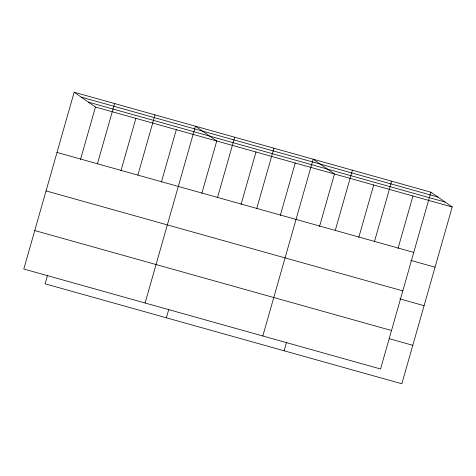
<?xml version="1.0" encoding="UTF-8"?>
<svg xmlns="http://www.w3.org/2000/svg" width="476" height="476" viewBox="0 0 476 476"><rect width="100%" height="100%" fill="white"/><g stroke="black" fill="none" stroke-linecap="round" stroke-linejoin="round"><path stroke-width="0.71" d="M74.161 92.225L23.8 269.017L380.55 368.977L430.905 192.191L74.161 92.225L95.45 107.023L452.2 206.983L401.839 383.775L45.095 283.809L47.529 275.259M80.521 159.442L95.45 107.023M97.437 163.774L114.591 103.554M120.952 170.771L135.886 118.351M137.867 175.103L155.021 114.883M161.382 182.106L176.316 129.68M145.097 303.004L195.452 126.211L216.747 141.009L201.812 193.435M166.386 317.795L168.819 309.251M217.544 197.427L234.698 137.213M241.058 204.43L255.987 152.005M256.784 208.423L273.938 148.209M280.299 215.426L295.233 163M262.823 335.991L313.178 159.204L334.473 173.996L319.539 226.421M284.113 350.788L286.546 342.238M335.271 230.414L352.424 170.2M358.785 237.417L373.714 184.991M374.511 241.409L391.665 181.195M398.025 248.412L412.96 195.987M81.188 97.11L437.932 197.07M88.423 102.138L445.173 202.104M57.007 152.445L413.757 252.405M410.788 260.402L435.046 267.203M46.047 190.912L402.797 290.878M399.828 298.874L424.086 305.669M34.76 230.545L391.504 330.511M389.255 338.71L412.799 345.302M430.905 192.191L452.2 206.983"/></g></svg>
